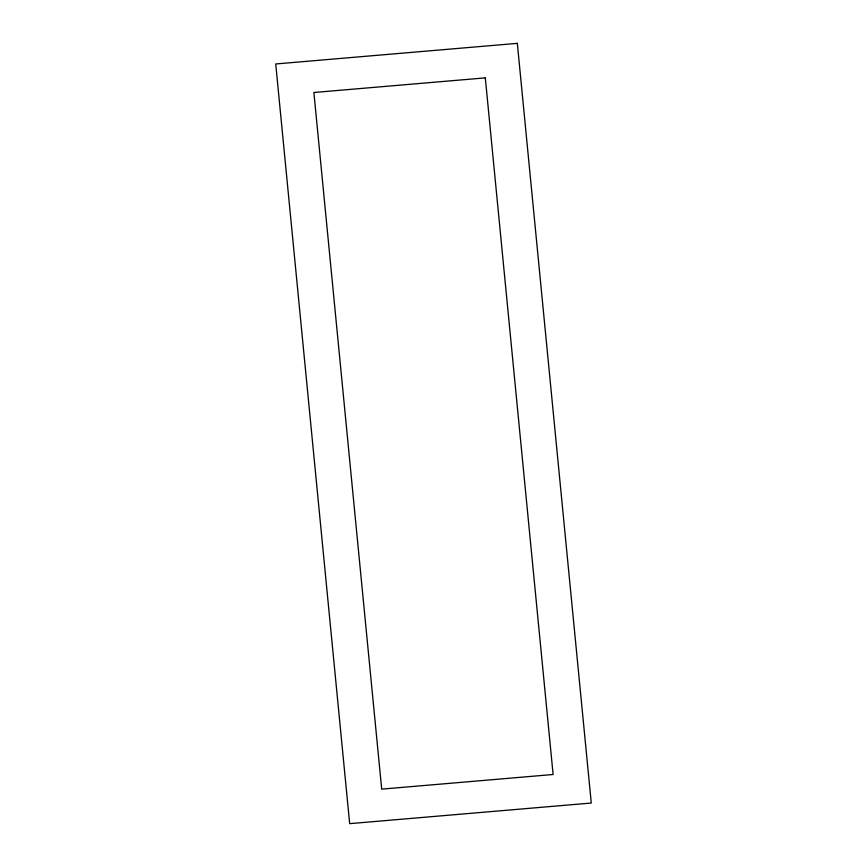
<?xml version="1.0" encoding="UTF-8"?>
<svg xmlns="http://www.w3.org/2000/svg" width="867" height="867" viewBox="0 0 867 867"><rect width="100%" height="100%" fill="white"/><g stroke="black" fill="none" stroke-linecap="round" stroke-linejoin="round"><path stroke-width="1.3" d="M517.328 43.35L275.728 63.963L349.672 823.65L591.272 803.037L517.328 43.35M485.303 77.867L313.887 92.498L381.697 789.133L553.113 774.502L485.303 77.867"/></g></svg>
